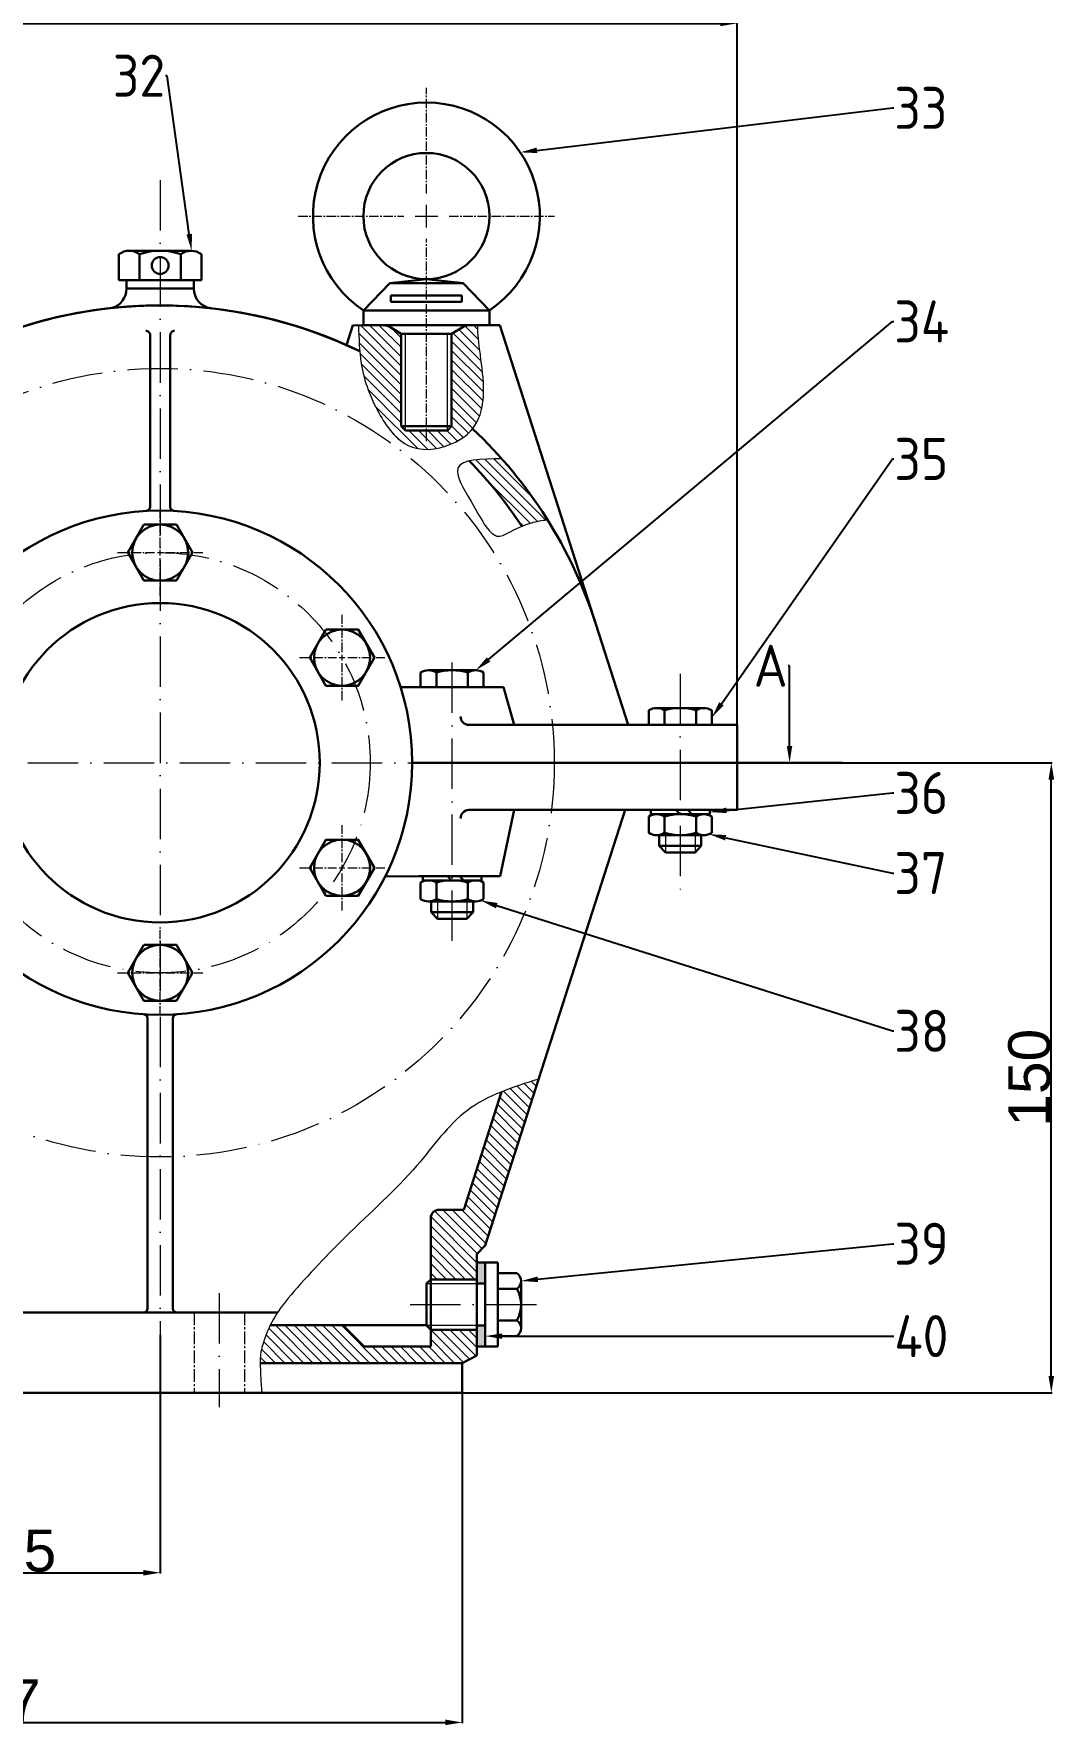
# Model space of a CAD drawing. Header units: millimetres. Extents: x -1 to 1843, y 0 to 1207.
# Drawn here: x 338.7 to 581.6, y 396.6 to 799.8 of the extents above; entities that cross this region are included whole.
import ezdxf
from ezdxf import colors
from ezdxf.entities.mleader import LeaderData, LeaderLine
from ezdxf.math import Vec2, Vec3

# ---------------------------------------------------------------- set-up
doc = ezdxf.new("R2010")
doc.units = ezdxf.units.MM
doc.linetypes.add('ACAD_ISO10W100', pattern=[18, 12, -3, 0, -3])
doc.linetypes.add('CENTER2', pattern=[1.125, 0.75, -0.125, 0.125, -0.125])
for name, color, linetype, lineweight in [('Axe', 7, 'ACAD_ISO10W100', 13), ('Axe mici', 7, 'CENTER2', 13), ('Hasuri', 7, 'Continuous', 13), ('Thick', 7, 'Continuous', 30), ('Thin', 7, 'Continuous', 13)]:
    doc.layers.add(name, color=color, linetype=linetype, lineweight=lineweight)
doc.styles.get("Standard").update_dxf_attribs({"font": 'isocp.shx'})
doc.dimstyles.get("Standard").update_dxf_attribs({"dimtxt": 1, "dimasz": 4, "dimexe": 0.18, "dimexo": 0.0625, "dimgap": 0.09, "dimtad": 1, "dimtoh": 1, "dimdec": 1, "dimzin": 0, "dimdsep": 46, "dimtxsty": 'Standard', "dimcen": 0.09, "dimadec": 0, "dimazin": 0, "dimtfac": 1, "dimtdec": 1, "dimtofl": 0, "dimtmove": 0, "dimatfit": 3, "dimfxl": 1, "dimtolj": 1, "dimtzin": 0, "dimarcsym": 1})
pattern_1 = [(135, (-192.2446, -495.1067), (-1.122532, -1.122532), [])]

# ---------------------------------------------------------------- blocks, each defined once
blk = doc.blocks.new('*U16')
at = {"layer": 'Axe', "color": 0, "linetype": 'CENTER2', "ltscale": 3, "transparency": 16777216}
for p, q in [((0, 5.4), (0, 30.5)), ((-30.5, 0), (-5.4, 0)), ((5.4, 0), (30.5, 0)), ((0, -53.58), (0, -5.4))]:
    blk.add_line(p, q, dxfattribs=at)
at = {"layer": 'Axe', "color": 0, "linetype": 'Continuous', "ltscale": 3, "transparency": 16777216}
for p, q in [((-2.7, 0), (2.7, 0)), ((0, -2.7), (0, 2.7))]:
    blk.add_line(p, q, dxfattribs=at)
blk = doc.blocks.new('*U34')
at = {"layer": 'Axe', "color": 0, "linetype": 'CENTER2', "ltscale": 3, "transparency": 16777216}
for p, q in [((0, 1.33), (0, 10.17)), ((-10.17, 0), (-1.33, 0)), ((1.33, 0), (10.17, 0)), ((0, -10.17), (0, -1.33))]:
    blk.add_line(p, q, dxfattribs=at)
at = {"layer": 'Axe', "color": 0, "linetype": 'Continuous', "ltscale": 3, "transparency": 16777216}
for p, q in [((-0.67, 0), (0.67, 0)), ((0, -0.67), (0, 0.67))]:
    blk.add_line(p, q, dxfattribs=at)
blk = doc.blocks.new('*U36')
at = {"layer": 'Axe', "color": 0, "linetype": 'CENTER2', "ltscale": 3, "transparency": 16777216}
for p, q in [((0, 1.33), (0, 10.17)), ((-10.17, 0), (-1.33, 0)), ((1.33, 0), (10.17, 0)), ((0, -10.17), (0, -1.33))]:
    blk.add_line(p, q, dxfattribs=at)
at = {"layer": 'Axe', "color": 0, "linetype": 'Continuous', "ltscale": 3, "transparency": 16777216}
for p, q in [((-0.67, 0), (0.67, 0)), ((0, -0.67), (0, 0.67))]:
    blk.add_line(p, q, dxfattribs=at)
blk = doc.blocks.new('*U38')
at = {"layer": 'Axe', "color": 0, "linetype": 'CENTER2', "ltscale": 3, "transparency": 16777216}
for p, q in [((0, 1.33), (0, 10.17)), ((-10.17, 0), (-1.33, 0)), ((1.33, 0), (10.17, 0)), ((0, -10.17), (0, -1.33))]:
    blk.add_line(p, q, dxfattribs=at)
at = {"layer": 'Axe', "color": 0, "linetype": 'Continuous', "ltscale": 3, "transparency": 16777216}
for p, q in [((-0.67, 0), (0.67, 0)), ((0, -0.67), (0, 0.67))]:
    blk.add_line(p, q, dxfattribs=at)
blk = doc.blocks.new('*U39')
at = {"layer": 'Axe', "color": 0, "linetype": 'CENTER2', "ltscale": 3, "transparency": 16777216}
for p, q in [((0, 1.33), (0, 10.17)), ((-10.17, 0), (-1.33, 0)), ((1.33, 0), (10.17, 0)), ((0, -10.17), (0, -1.33))]:
    blk.add_line(p, q, dxfattribs=at)
at = {"layer": 'Axe', "color": 0, "linetype": 'Continuous', "ltscale": 3, "transparency": 16777216}
for p, q in [((-0.67, 0), (0.67, 0)), ((0, -0.67), (0, 0.67))]:
    blk.add_line(p, q, dxfattribs=at)
blk = doc.blocks.new('*D68')
at = {"layer": 'Defpoints', "color": 0, "transparency": 16777216}
for p in [(243.76, 489.23), (368.76, 490.29), (368.76, 433.61)]:
    blk.add_point(p, dxfattribs=at)
at = {"layer": 'Thin', "color": 0, "lineweight": -2, "transparency": 16777216}
for p, q in [((243.76, 489.17), (243.76, 433.43)), ((368.76, 490.22), (368.76, 433.43)), ((247.76, 433.61), (364.76, 433.61))]:
    blk.add_line(p, q, dxfattribs=at)
at = {"layer": 'Thin', "color": 0, "transparency": 16777216}
for points in [[(247.76, 434.27), (247.76, 432.94), (243.76, 433.61)], [(364.76, 434.27), (364.76, 432.94), (368.76, 433.61)]]:
    blk.add_solid(points, dxfattribs=at)
at = {"layer": 'Thin', "color": 0, "transparency": 16777216, "insert": (306.26, 438.8), "char_height": 10, "attachment_point": 5}
blk.add_mtext('\\A1;{\\fArial|b0|i0|c0|p34;125} {\\A0;\\fArial|b0|i0|c0|p34;\\H1.00001x;%%P \\A1;\\H0.99999x;0.045}', dxfattribs=at)
blk = doc.blocks.new('*D69')
at = {"layer": 'Defpoints', "color": 0, "transparency": 16777216}
for p in [(204.98, 480.51), (440.65, 480.51), (440.65, 397.99)]:
    blk.add_point(p, dxfattribs=at)
at = {"layer": 'Thin', "color": 0, "lineweight": -2, "transparency": 16777216}
for p, q in [((204.98, 480.45), (204.98, 397.81)), ((440.65, 480.45), (440.65, 397.81)), ((208.98, 397.99), (436.65, 397.99))]:
    blk.add_line(p, q, dxfattribs=at)
at = {"layer": 'Thin', "color": 0, "transparency": 16777216}
for points in [[(208.98, 398.66), (208.98, 397.33), (204.98, 397.99)], [(436.65, 398.66), (436.65, 397.33), (440.65, 397.99)]]:
    blk.add_solid(points, dxfattribs=at)
at = {"layer": 'Thin', "color": 0, "transparency": 16777216, "insert": (322.82, 403.19), "char_height": 10, "attachment_point": 5}
blk.add_mtext('\\A1;{\\fArial|b0|i0|c0|p34;235.7}', dxfattribs=at)
blk = doc.blocks.new('*D70')
at = {"layer": 'Defpoints', "color": 0, "transparency": 16777216}
for p in [(506.08, 802.29), (146.62, 630.86), (506.08, 630.86)]:
    blk.add_point(p, dxfattribs=at)
at = {"layer": 'Thin', "color": 0, "lineweight": -2, "transparency": 16777216}
for p, q in [((146.62, 630.92), (146.62, 802.47)), ((506.08, 630.92), (506.08, 802.47)), ((150.62, 802.29), (502.08, 802.29))]:
    blk.add_line(p, q, dxfattribs=at)
at = {"layer": 'Thin', "color": 0, "transparency": 16777216}
for points in [[(150.62, 802.96), (150.62, 801.63), (146.62, 802.29)], [(502.08, 802.96), (502.08, 801.63), (506.08, 802.29)]]:
    blk.add_solid(points, dxfattribs=at)
at = {"layer": 'Thin', "color": 0, "transparency": 16777216, "insert": (326.35, 807.49), "char_height": 10, "attachment_point": 5}
blk.add_mtext('\\A1;{\\fArial|b0|i0|c0|p34;359.5}', dxfattribs=at)
blk = doc.blocks.new('*D95')
at = {"layer": 'Defpoints', "color": 0, "transparency": 16777216}
for p in [(440.26, 626.36), (580.9, 626.36), (440.65, 476.41)]:
    blk.add_point(p, dxfattribs=at)
at = {"layer": 'Thin', "color": 0, "lineweight": -2, "transparency": 16777216}
for p, q in [((440.32, 626.36), (581.08, 626.36)), ((580.9, 480.41), (580.9, 622.36)), ((440.72, 476.41), (581.08, 476.41))]:
    blk.add_line(p, q, dxfattribs=at)
at = {"layer": 'Thin', "color": 0, "transparency": 16777216}
for points in [[(580.24, 622.36), (581.57, 622.36), (580.9, 626.36)], [(580.24, 480.41), (581.57, 480.41), (580.9, 476.41)]]:
    blk.add_solid(points, dxfattribs=at)
at = {"layer": 'Thin', "color": 0, "transparency": 16777216, "insert": (575.71, 551.39), "char_height": 1, "attachment_point": 5, "rotation": 90}
blk.add_mtext('\\A1;{\\fArial|b0|i0|c0|p34;\\H10x;150}', dxfattribs=at)

msp = doc.modelspace()

# ---------------------------------------------------------------- hatches: boundary and pattern name
at = {"layer": 'Hasuri', "transparency": 33554687}
h = msp.add_hatch(dxfattribs=at)
h.set_pattern_fill('ANSI31', color=256, scale=0.5, angle=90)
h.set_pattern_definition(pattern_1)
edge = h.paths.add_edge_path()
edge.add_line((426.13, 728.45), (423.25, 730.15))
edge.add_arc((422.23, 728.43), 2, 59.4466, 90)
edge.add_line((422.23, 730.43), (422.22, 730.43))
edge.add_line((422.22, 730.43), (415.97, 730.45))
edge.add_spline(control_points=[(415.97, 730.45), (416.03, 728.38), (416.09, 726.31), (416.27, 724.26)], knot_values=[0, 0, 0, 0, 6.166873, 6.166873, 6.166873, 6.166873], degree=3, periodic=0)
edge.add_spline(control_points=[(416.27, 724.26), (416.35, 723.29), (416.97, 718.01), (420.05, 709.63), (426.25, 701.57), (430.98, 700.91), (432.13, 700.92)], knot_values=[6.166873, 6.166873, 6.166873, 6.166873, 9.09211, 22.24334, 33.069906, 36.418573, 36.418573, 36.418573, 36.418573], degree=3, periodic=0)
edge.add_line((432.13, 700.92), (432.13, 705.41))
edge.add_line((432.13, 705.41), (427.13, 705.41))
edge.add_line((427.13, 705.41), (426.13, 706.41))
edge.add_line((426.13, 706.41), (426.13, 728.45))
edge = h.paths.add_edge_path()
edge.add_spline(control_points=[(443.11, 705.82), (444.95, 708.12), (446.99, 715.04), (443.94, 728.47), (444.47, 730.45)], knot_values=[48.821929, 48.821929, 48.821929, 48.821929, 58.238783, 69.151848, 69.151848, 69.151848, 69.151848], degree=3, periodic=0)
edge.add_line((444.47, 730.45), (442.06, 730.45))
edge.add_arc((442.06, 728.45), 2, 90, 120.5534)
edge.add_line((441.05, 730.17), (438.13, 728.45))
edge.add_line((438.13, 728.45), (438.13, 706.41))
edge.add_line((438.13, 706.41), (437.13, 705.41))
edge.add_line((437.13, 705.41), (432.13, 705.41))
edge.add_line((432.13, 705.41), (432.13, 700.92))
edge.add_spline(control_points=[(432.13, 700.92), (434.52, 700.92), (438.96, 702.17), (442.05, 704.5), (443.11, 705.82)], knot_values=[36.418573, 36.418573, 36.418573, 36.418573, 43.405254, 48.821929, 48.821929, 48.821929, 48.821929], degree=3, periodic=0)
h = msp.add_hatch(dxfattribs=at)
h.set_pattern_fill('ANSI31', color=256, scale=0.5, angle=90)
h.set_pattern_definition(pattern_1)
edge = h.paths.add_edge_path()
edge.add_spline(control_points=[(450.06, 698.69), (447.2, 698.67), (444.35, 698.65), (442.33, 698.19)], knot_values=[0, 0, 0, 0, 6.330377, 6.330377, 6.330377, 6.330377], degree=3, periodic=0)
edge.add_arc((368.76, 626.36), 102.82, 33.1701, 44.3134, ccw=False)
edge.add_spline(control_points=[(454.82, 682.62), (455.64, 682.96), (457.64, 683.66), (460.32, 684.16), (460.97, 684.15)], knot_values=[36.832282, 36.832282, 36.832282, 36.832282, 38.795061, 41.056373, 41.056373, 41.056373, 41.056373], degree=3, periodic=0)
edge.add_arc((368.76, 626.36), 108.82, 32.076, 41.6562)
h = msp.add_hatch(dxfattribs=at)
h.set_pattern_fill('ANSI31', color=256, scale=0.5, angle=90)
h.set_pattern_definition(pattern_1)
edge = h.paths.add_edge_path()
edge.add_line((412.21, 492.51), (394.95, 492.51))
edge.add_spline(control_points=[(394.95, 492.51), (394.23, 491.01), (393.31, 488.61), (392.51, 485.42), (392.61, 483.51)], knot_values=[82.993132, 82.993132, 82.993132, 82.993132, 87.41241, 89.159002, 89.159002, 89.159002, 89.159002], degree=3, periodic=0)
edge.add_line((392.61, 483.51), (440.65, 483.51))
edge.add_line((440.65, 483.51), (444.16, 485.33))
edge.add_line((444.16, 485.33), (444.16, 487.41))
edge.add_line((444.16, 487.41), (444.16, 491.41))
edge.add_line((444.16, 491.41), (433.16, 491.41))
edge.add_line((433.16, 491.41), (433.16, 487.41))
edge.add_line((433.16, 487.41), (417.28, 487.41))
edge.add_line((417.28, 487.41), (412.21, 492.51))
edge = h.paths.add_edge_path()
edge.add_line((444.16, 509.41), (446.16, 511.48))
edge.add_line((446.16, 511.48), (458.88, 551.07))
edge.add_spline(control_points=[(458.88, 551.07), (457.11, 550.52), (455.34, 549.96), (453.6, 549.37)], knot_values=[0, 0, 0, 0, 5.405438, 5.405438, 5.405438, 5.405438], degree=3, periodic=0)
edge.add_spline(control_points=[(453.6, 549.37), (452.39, 548.95), (451.19, 548.51), (450.03, 548.04)], knot_values=[5.405438, 5.405438, 5.405438, 5.405438, 9.161005, 9.161005, 9.161005, 9.161005], degree=3, periodic=0)
edge.add_line((450.03, 548.04), (441.02, 520))
edge.add_line((441.02, 520), (437.08, 520))
edge.add_line((437.08, 520), (435.16, 520))
edge.add_arc((435.16, 518), 2, 90, 180)
edge.add_line((433.16, 518), (433.16, 503.41))
edge.add_line((433.16, 503.41), (444.16, 503.41))
edge.add_line((444.16, 503.41), (444.16, 507.41))
edge.add_line((444.16, 507.41), (444.16, 509.41))
h = msp.add_hatch(color=256, dxfattribs=at)
h.dxf.hatch_style = 1
h.paths.add_polyline_path([(446.16, 507.41), (444.16, 507.41), (444.16, 503.41), (444.16, 502.41), (446.16, 502.41)])
h.paths.add_polyline_path([(446.16, 492.41), (444.16, 492.41), (444.16, 491.41), (444.16, 487.41), (446.16, 487.41)])

# ---------------------------------------------------------------- linework, layer by layer
at = {"layer": 'Axe'}
for p, q in [((368.76, 764.98), (368.76, 490.29)), ((438.26, 583.94), (438.26, 652.46)), ((492.58, 647.53), (492.58, 594.35)), ((138.14, 626.36), (529.6, 626.36)), ((450.03, 548.04), (441.02, 520)), ((382.82, 500.17), (382.82, 473.01)), ((428.23, 497.41), (458.85, 497.41)), ((432.16, 492.51), (394.95, 492.51)), ((440.65, 483.51), (392.61, 483.51))]:
    msp.add_line(p, q, dxfattribs=at)
for radius in [93.82, 50]:
    msp.add_circle((368.76, 626.36), radius, dxfattribs=at)
msp.add_arc((368.76, 626.36), 102.82, 33.1701, 44.3134, dxfattribs=at)
at = {"layer": 'Axe mici', "ltscale": 4}
for p, q in [((376.82, 495.51), (376.82, 476.41)), ((388.82, 495.51), (388.82, 476.41))]:
    msp.add_line(p, q, dxfattribs=at)
at = {"layer": 'Thick'}
for p, q in [((358.95, 747.37), (358.95, 741.18)), ((363.85, 748.18), (361.4, 748.18)), ((368.76, 748.18), (363.85, 748.18)), ((363.85, 747.37), (363.85, 741.18)), ((368.76, 748.18), (376.24, 748.18)), ((373.66, 747.37), (373.66, 741.18)), ((378.57, 747.37), (378.57, 741.18)), ((360.76, 741.18), (358.95, 741.18)), ((368.76, 741.18), (360.76, 741.18)), ((360.76, 739.18), (360.76, 741.18)), ((368.76, 739.18), (360.76, 739.18)), ((368.76, 741.18), (376.76, 741.18)), ((368.76, 739.18), (376.76, 739.18)), ((376.76, 739.18), (376.76, 741.18)), ((376.76, 741.18), (378.57, 741.18)), ((413.11, 725.73), (414.63, 730.45)), ((414.63, 730.45), (422.23, 730.43)), ((417.13, 730.45), (442.7, 730.45)), ((426.13, 728.45), (423.25, 730.15)), ((432.13, 730.45), (432.13, 730.41)), ((432.13, 730.45), (432.13, 730.41)), ((438.13, 728.45), (441.05, 730.17)), ((480.16, 635.36), (449.63, 730.45)), ((366.36, 687.27), (366.36, 728.13)), ((371.16, 687.27), (371.16, 728.13)), ((432.13, 728.45), (426.13, 728.45)), ((426.13, 706.41), (426.13, 728.45)), ((432.13, 728.45), (438.13, 728.45)), ((438.13, 706.41), (438.13, 728.45)), ((427.13, 705.41), (426.13, 706.41)), ((426.13, 706.41), (432.13, 706.41)), ((438.13, 706.41), (432.13, 706.41)), ((437.13, 705.41), (438.13, 706.41)), ((432.13, 705.41), (427.13, 705.41)), ((432.13, 705.41), (437.13, 705.41)), ((430.76, 647.83), (430.76, 644.36)), ((438.26, 648.36), (432.63, 648.36)), ((434.51, 647.83), (434.51, 644.36)), ((438.26, 648.36), (443.88, 648.36)), ((442.01, 647.83), (442.01, 644.36)), ((445.76, 647.83), (445.76, 644.36)), ((425.99, 644.36), (438.26, 644.36)), ((450.52, 644.36), (438.26, 644.36)), ((450.52, 644.36), (453.03, 635.36)), ((440.26, 637.36), (440.26, 637.36)), ((485.08, 638.83), (485.08, 635.36)), ((492.58, 639.36), (486.95, 639.36)), ((488.83, 638.83), (488.83, 635.36)), ((492.58, 639.36), (498.2, 639.36)), ((496.33, 638.83), (496.33, 635.36)), ((500.08, 638.83), (500.08, 635.36)), ((506.08, 635.36), (442.26, 635.36)), ((506.08, 626.36), (506.08, 635.36)), ((440.26, 626.36), (428.76, 626.36)), ((440.83, 626.36), (440.26, 626.36)), ((440.83, 626.36), (506.08, 626.36)), ((506.08, 626.36), (506.08, 615.11)), ((506.08, 626.36), (531.08, 626.36)), ((440.26, 613.11), (440.26, 613.11)), ((442.26, 615.11), (453.03, 615.11)), ((479.44, 615.11), (446.16, 511.48)), ((449.71, 599.36), (453.03, 615.11)), ((506.08, 615.11), (453.03, 615.11)), ((485.08, 613.58), (485.08, 609.64)), ((485.58, 615.11), (485.58, 614.11)), ((485.58, 614.11), (492.58, 614.11)), ((492.58, 614.11), (486.95, 614.11)), ((488.83, 613.58), (488.83, 609.64)), ((491.48, 615.11), (492.47, 614.11)), ((499.58, 614.11), (492.58, 614.11)), ((492.58, 614.11), (498.2, 614.11)), ((494.36, 615.11), (495.34, 614.11)), ((496.33, 613.58), (496.33, 609.64)), ((499.58, 615.11), (499.58, 614.11)), ((500.08, 613.58), (500.08, 609.64)), ((486.95, 609.11), (492.58, 609.11)), ((492.58, 609.11), (486.95, 609.11)), ((487.58, 609.11), (487.58, 606.56)), ((498.2, 609.11), (492.58, 609.11)), ((492.58, 609.11), (498.2, 609.11)), ((497.58, 609.11), (497.58, 606.56)), ((487.58, 606.56), (497.58, 606.56)), ((487.58, 606.56), (489.08, 604.96)), ((489.08, 604.96), (496.08, 604.96)), ((496.08, 604.96), (497.58, 606.56)), ((438.26, 599.36), (422.3, 599.29)), ((430.26, 599.36), (446.26, 599.36)), ((430.76, 597.83), (430.76, 593.89)), ((431.26, 599.36), (431.26, 598.36)), ((431.26, 598.36), (438.26, 598.36)), ((438.26, 598.36), (432.63, 598.36)), ((434.51, 597.83), (434.51, 593.89)), ((437.16, 599.36), (438.14, 598.36)), ((438.26, 599.36), (449.71, 599.36)), ((445.26, 598.36), (438.26, 598.36)), ((438.26, 598.36), (443.88, 598.36)), ((440.04, 599.36), (441.02, 598.36)), ((442.01, 597.83), (442.01, 593.89)), ((445.26, 599.36), (445.26, 598.36)), ((445.76, 597.83), (445.76, 593.89)), ((432.63, 593.36), (438.26, 593.36)), ((438.26, 593.36), (432.63, 593.36)), ((433.26, 593.36), (433.26, 590.81)), ((443.88, 593.36), (438.26, 593.36)), ((438.26, 593.36), (443.88, 593.36)), ((443.26, 593.36), (443.26, 590.81)), ((433.26, 590.81), (443.26, 590.81)), ((433.26, 590.81), (434.76, 589.21)), ((434.76, 589.21), (441.76, 589.21)), ((441.76, 589.21), (443.26, 590.81)), ((365.76, 565.49), (365.76, 496.51)), ((371.76, 565.49), (371.76, 496.51)), ((441.02, 520), (450.03, 548.04)), ((433.16, 518), (433.16, 503.41)), ((437.08, 520), (435.16, 520)), ((441.02, 520), (437.08, 520)), ((444.16, 509.41), (446.16, 511.48)), ((444.16, 507.41), (444.16, 509.41)), ((444.16, 503.41), (444.16, 507.41)), ((444.16, 507.41), (446.16, 507.41)), ((446.16, 507.41), (449.16, 507.41)), ((446.16, 492.41), (446.16, 507.41)), ((449.16, 507.41), (449.16, 487.41)), ((453.66, 504.91), (449.16, 504.91)), ((432.16, 502.41), (433.16, 503.41)), ((432.16, 492.41), (432.16, 502.41)), ((432.16, 502.41), (432.16, 502.41)), ((433.16, 503.41), (444.16, 503.41)), ((433.16, 503.41), (433.16, 491.41)), ((444.16, 502.41), (444.16, 503.41)), ((444.16, 502.41), (444.16, 492.41)), ((444.16, 502.41), (446.16, 502.41)), ((453.66, 501.16), (449.16, 501.16)), ((454.66, 497.41), (454.66, 503.03)), ((454.66, 497.41), (454.66, 491.78)), ((396.67, 495.51), (204.98, 495.51)), ((364.76, 495.51), (362.93, 495.51)), ((372.76, 495.51), (375.21, 495.51)), ((382.82, 495.51), (388.82, 495.51)), ((394.95, 492.51), (432.16, 492.51)), ((417.28, 487.41), (412.21, 492.51)), ((432.16, 492.41), (432.16, 492.41)), ((432.16, 492.41), (433.16, 491.41)), ((444.16, 491.41), (444.16, 492.41)), ((446.16, 492.41), (444.16, 492.41)), ((446.16, 487.41), (446.16, 492.41)), ((453.66, 493.66), (449.16, 493.66)), ((433.16, 491.41), (444.16, 491.41)), ((433.16, 491.41), (433.16, 487.41)), ((444.16, 491.41), (444.16, 487.41)), ((453.66, 489.91), (449.16, 489.91)), ((433.16, 487.41), (417.28, 487.41)), ((440.65, 483.51), (444.16, 485.33)), ((444.16, 487.41), (446.16, 487.41)), ((444.16, 485.33), (444.16, 487.41)), ((449.16, 487.41), (446.16, 487.41)), ((392.61, 483.51), (440.65, 483.51)), ((440.66, 483.41), (440.65, 483.51)), ((440.65, 476.41), (440.66, 483.41)), ((440.65, 480.51), (440.65, 480.51)), ((440.65, 476.41), (204.98, 476.41))]:
    msp.add_line(p, q, dxfattribs=at)
at = {"layer": 'Thick', "linetype": 'ByBlock'}
for p, q in [((417.13, 734), (423.41, 740.45)), ((423.41, 740.45), (432.13, 741.45)), ((423.41, 740.45), (440.85, 740.45)), ((440.85, 740.45), (432.13, 741.45)), ((440.85, 740.45), (447.13, 734)), ((417.13, 730.45), (417.13, 734)), ((417.13, 734), (447.13, 734)), ((432.13, 737.53), (423.66, 737.53)), ((423.66, 737.53), (423.66, 736.03)), ((423.66, 736.03), (432.13, 736.03)), ((432.13, 737.53), (440.6, 737.53)), ((440.6, 736.03), (432.13, 736.03)), ((440.6, 737.53), (440.6, 736.03)), ((447.13, 730.45), (447.13, 734)), ((442.06, 730.45), (449.63, 730.45))]:
    msp.add_line(p, q, dxfattribs=at)
at = {"layer": 'Thick'}
for points in [[(364.9, 683.04), (361.05, 676.36), (364.9, 669.69), (372.61, 669.69), (376.46, 676.36), (372.61, 683.04)], [(408.2, 658.04), (404.35, 651.36), (408.2, 644.69), (415.91, 644.69), (419.76, 651.36), (415.91, 658.04)], [(408.2, 594.69), (404.35, 601.36), (408.2, 608.04), (415.91, 608.04), (419.76, 601.36), (415.91, 594.69)], [(364.9, 583.04), (361.05, 576.36), (364.9, 569.69), (372.61, 569.69), (376.46, 576.36), (372.61, 583.04)]]:
    msp.add_lwpolyline(points, close=True, dxfattribs=at)
at = {"layer": 'Thick', "linetype": 'ByBlock'}
msp.add_circle((432.13, 756.45), 15, dxfattribs=at)
at = {"layer": 'Thick'}
for centre, radius in [((368.76, 744.68), 2), ((368.76, 626.36), 60), ((368.76, 676.36), 6.67), ((368.76, 626.36), 38), ((412.06, 651.36), 6.67), ((412.06, 601.36), 6.67), ((368.76, 576.36), 6.67)]:
    msp.add_circle(centre, radius, dxfattribs=at)
at = {"layer": 'Thick', "linetype": 'ByBlock'}
msp.add_arc((432.13, 756.45), 27, 303.749, 236.251, dxfattribs=at)
at = {"layer": 'Thick'}
for centre, radius, start, end in [((361.4, 744.07), 4.12, 53.4172, 126.5828), ((368.76, 733.01), 15.18, 71.1447, 108.8553), ((376.11, 744.09), 4.09, 53.1777, 126.8223), ((355.95, 739.18), 4.81, 286.8925, 0), ((381.47, 739.18), 4.72, 180, 261.9168), ((368.76, 626.36), 108.82, 64.1118, 109.8734), ((368.76, 626.36), 108.82, 64.1118, 108.8805), ((368.76, 626.36), 108.82, 64.1118, 104.3717), ((422.23, 728.43), 2, 59.4466, 89.8495), ((442.06, 728.45), 2, 90, 120.5534), ((365.36, 728.13), 1, 0, 91.9136), ((372.16, 728.13), 1, 88.0864, 180), ((368.76, 626.36), 108.82, 17.7999, 46.902), ((368.76, 626.36), 108.82, 17.7999, 46.902), ((368.76, 626.36), 108.82, 17.7999, 46.902), ((368.76, 626.36), 102.82, 33.1701, 44.3134), ((365.36, 687.27), 1, 273.1952, 0), ((372.16, 687.27), 1, 180, 266.8048), ((432.63, 644.77), 3.59, 58.5561, 121.4439), ((438.26, 634.78), 13.59, 73.9765, 106.0235), ((443.88, 644.77), 3.59, 58.5561, 121.4439), ((442.26, 637.36), 2, 180, 270), ((486.95, 635.77), 3.59, 58.5561, 121.4439), ((492.58, 625.78), 13.59, 73.9765, 106.0235), ((498.2, 635.77), 3.59, 58.5561, 121.4439), ((442.26, 613.11), 2, 90, 180), ((486.95, 610.52), 3.59, 58.5561, 121.4439), ((492.58, 600.53), 13.59, 73.9765, 106.0235), ((498.2, 610.52), 3.59, 58.5561, 121.4439), ((486.95, 612.71), 3.59, 238.5561, 301.4439), ((492.58, 622.7), 13.59, 253.9765, 286.0235), ((498.2, 612.71), 3.59, 238.5561, 301.4439), ((432.63, 594.77), 3.59, 58.5561, 121.4439), ((438.26, 584.78), 13.59, 73.9765, 106.0235), ((443.88, 594.77), 3.59, 58.5561, 121.4439), ((432.63, 596.96), 3.59, 238.5561, 301.4439), ((438.26, 606.95), 13.59, 253.9765, 286.0235), ((443.88, 596.96), 3.59, 238.5561, 301.4439), ((364.76, 565.49), 1, 0, 86.2402), ((372.76, 565.49), 1, 93.7598, 180), ((435.16, 518), 2, 90, 180), ((452.41, 503.03), 2.26, 303.855, 56.145), ((447.13, 497.41), 7.53, 330.1372, 29.8628), ((364.76, 496.51), 1, 270, 0), ((372.76, 496.51), 1, 180, 270), ((452.41, 491.78), 2.26, 303.855, 56.145)]:
    msp.add_arc(centre, radius, start, end, dxfattribs=at)
at = {"layer": 'Thin'}
for p, q in [((427.13, 705.41), (427.13, 728.45)), ((437.13, 705.41), (437.13, 728.45)), ((489.08, 609.11), (489.08, 604.96)), ((496.08, 609.11), (496.08, 604.96)), ((434.76, 593.36), (434.76, 589.21)), ((441.76, 593.36), (441.76, 589.21)), ((432.16, 502.41), (444.16, 502.41)), ((444.16, 492.41), (432.16, 492.41))]:
    msp.add_line(p, q, dxfattribs=at)
for points, knots in [([(415.97, 730.45), (416.06, 727.39), (416.27, 719.93), (420.05, 709.63), (427.83, 699.51), (441.76, 702.25), (447.8, 711.46), (443.94, 728.47), (444.47, 730.45)], [0, 0, 0, 0, 9.09211, 22.24334, 33.069906, 43.405254, 58.238783, 69.151848, 69.151848, 69.151848, 69.151848]), ([(450.06, 698.69), (445.25, 698.66), (436.57, 698.6), (443.27, 687.97), (448.75, 677.24), (452.98, 682.81), (460.32, 684.16), (460.97, 684.15)], [0, 0, 0, 0, 10.655746, 19.227411, 29.490677, 38.795061, 41.056373, 41.056373, 41.056373, 41.056373]), ([(458.88, 551.07), (452.8, 549.17), (440.91, 545.44), (429.2, 528.42), (415.16, 516.27), (399.28, 499.53), (394.15, 492.23), (392.32, 484.66), (392.93, 476.41)], [0, 0, 0, 0, 18.557813, 36.309456, 59.482313, 75.63131, 87.41241, 89.889181, 89.889181, 89.889181, 89.889181])]:
    msp.add_open_spline(points, degree=3, knots=knots, dxfattribs=at)

# ---------------------------------------------------------------- block references
at = {"layer": 'Axe', "linetype": 'CENTER2', "ltscale": 3}
for name, p in [('*U16', (432.13, 756.45)), ('*U38', (368.76, 676.36)), ('*U34', (412.06, 651.36)), ('*U36', (412.06, 601.36)), ('*U39', (368.76, 576.36))]:
    msp.add_blockref(name, p, dxfattribs=at)

# ---------------------------------------------------------------- dimensions: what is measured, and where the dimension line sits
at = {"layer": 'Thin'}
for base, p1, p2, text, picture, middle in [((506.08, 802.29), (146.62, 630.86), (506.08, 630.86), '{\\fArial|b0|i0|c0|p34;<>}', '*D70', (326.35, 807.49)), ((368.76, 433.61), (243.76, 489.23), (368.76, 490.29), '{\\fArial|b0|i0|c0|p34;125} {\\A0;\\fArial|b0|i0|c0|p34;\\H1.00001x;%%P \\A1;\\H0.99999x;0.045}', '*D68', (306.26, 438.8)), ((440.65, 397.99), (204.98, 480.51), (440.65, 480.51), '{\\fArial|b0|i0|c0|p34;<>}', '*D69', (322.82, 403.19))]:
    dim = msp.add_linear_dim(base=base, p1=p1, p2=p2, text=text, dimstyle='Standard', override={"dimtxt": 10}, dxfattribs=at)
    dim.commit()
    dim.dimension.update_dxf_attribs({"geometry": picture, "text_midpoint": middle})
dim = msp.add_linear_dim(base=(580.9, 626.36), p1=(440.65, 476.41), p2=(440.26, 626.36), angle=90, text='{\\fArial|b0|i0|c0|p34;\\H10x;150}', dimstyle='Standard', dxfattribs=at)
dim.commit()
dim.dimension.update_dxf_attribs({"geometry": '*D95', "text_midpoint": (575.71, 551.39)})

# ---------------------------------------------------------------- leaders
at = {"layer": 'Thick'}
ml = msp.add_multileader_mtext('Standard', dxfattribs=at)
ml.set_content('A', color=256)
ml.set_leader_properties()
ml.build(insert=Vec2(0, 0))
ml.multileader.update_dxf_attribs({"dogleg_length": 0.36})
ctx = ml.context
ctx.base_point, ctx.char_height, ctx.landing_gap_size, ctx.plane_origin = Vec3(512.04, 649.44), 10, 0.09, Vec3(518.58, 626.36)
ctx.text_align_type = 2
notes = []
notes.append((ctx, [(0, (1, 1, 0), (518.58, 649.44), (-1, 0), 0.36, [(0, [(518.58, 626.36)], 0, [])])]))
ctx.mtext.insert, ctx.mtext.alignment, ctx.mtext.flow_direction = Vec3(518.13, 654.44), 3, 5
at = {"layer": 'Thin'}
ml = msp.add_multileader_mtext('Standard', dxfattribs=at)
ml.set_content('32', color=256)
ml.set_leader_properties()
ml.build(insert=Vec2(0, 0))
ml.multileader.update_dxf_attribs({"dogleg_length": 0.36})
ctx = ml.context
ctx.base_point, ctx.char_height, ctx.landing_gap_size, ctx.plane_origin = Vec3(358.25, 789.84), 10, 0.09, Vec3(376.24, 748.18)
ctx.text_align_type = 2
notes.append((ctx, [(0, (1, 1, 0), (370.39, 789.84), (-1, 0), 0.36, [(0, [(376.24, 748.18)], 0, [])])]))
ctx.mtext.insert, ctx.mtext.width, ctx.mtext.alignment, ctx.mtext.flow_direction = Vec3(369.94, 794.84), 10.4294, 3, 5
ml = msp.add_multileader_mtext('Standard', dxfattribs=at)
ml.set_content('33', color=256)
ml.set_leader_properties()
ml.build(insert=Vec2(0, 0))
ml.multileader.update_dxf_attribs({"dogleg_length": 0.36})
ctx = ml.context
ctx.base_point, ctx.char_height, ctx.landing_gap_size, ctx.plane_origin = Vec3(543.43, 782.17), 10, 0.09, Vec3(454.48, 771.61)
notes.append((ctx, [(0, (1, 1, 0), (543.07, 782.17), (1, 0), 0.36, [(0, [(454.48, 771.61)], 0, [])])]))
ctx.mtext.insert, ctx.mtext.flow_direction = Vec3(543.52, 787.17), 5
ml = msp.add_multileader_mtext('Standard', dxfattribs=at)
ml.set_content('34', color=256)
ml.set_leader_properties()
ml.build(insert=Vec2(0, 0))
ml.multileader.update_dxf_attribs({"dogleg_length": 0.36})
ctx = ml.context
ctx.base_point, ctx.char_height, ctx.landing_gap_size, ctx.plane_origin = Vec3(543.43, 731.35), 10, 0.09, Vec3(443.88, 648.36)
notes.append((ctx, [(0, (1, 1, 0), (543.07, 731.35), (1, 0), 0.36, [(0, [(443.88, 648.36)], 0, [])])]))
ctx.mtext.insert, ctx.mtext.flow_direction = Vec3(543.52, 736.35), 5
ml = msp.add_multileader_mtext('Standard', dxfattribs=at)
ml.set_content('35', color=256)
ml.set_leader_properties()
ml.build(insert=Vec2(0, 0))
ml.multileader.update_dxf_attribs({"dogleg_length": 0.36})
ctx = ml.context
ctx.base_point, ctx.char_height, ctx.landing_gap_size, ctx.plane_origin = Vec3(543.43, 698.64), 10, 0.09, Vec3(500.08, 637.1)
notes.append((ctx, [(0, (1, 1, 0), (543.07, 698.64), (1, 0), 0.36, [(0, [(500.08, 637.1)], 0, [])])]))
ctx.mtext.insert, ctx.mtext.flow_direction = Vec3(543.52, 703.64), 5
ml = msp.add_multileader_mtext('Standard', dxfattribs=at)
ml.set_content('36', color=256)
ml.set_leader_properties()
ml.build(insert=Vec2(0, 0))
ml.multileader.update_dxf_attribs({"dogleg_length": 0.36})
ctx = ml.context
ctx.base_point, ctx.char_height, ctx.landing_gap_size, ctx.plane_origin = Vec3(543.43, 619.16), 10, 0.09, Vec3(499.58, 614.61)
notes.append((ctx, [(0, (1, 1, 0), (543.07, 619.16), (1, 0), 0.36, [(0, [(499.58, 614.61)], 0, [])])]))
ctx.mtext.insert, ctx.mtext.flow_direction = Vec3(543.52, 624.16), 5
ml = msp.add_multileader_mtext('Standard', dxfattribs=at)
ml.set_content('37', color=256)
ml.set_leader_properties()
ml.build(insert=Vec2(0, 0))
ml.multileader.update_dxf_attribs({"dogleg_length": 0.36})
ctx = ml.context
ctx.base_point, ctx.char_height, ctx.landing_gap_size, ctx.plane_origin = Vec3(543.43, 600.09), 10, 0.09, Vec3(499.47, 609.34)
notes.append((ctx, [(0, (1, 1, 0), (543.07, 600.09), (1, 0), 0.36, [(0, [(499.47, 609.34)], 0, [])])]))
ctx.mtext.insert, ctx.mtext.flow_direction = Vec3(543.52, 605.09), 5
ml = msp.add_multileader_mtext('Standard', dxfattribs=at)
ml.set_content('38', color=256)
ml.set_leader_properties()
ml.build(insert=Vec2(0, 0))
ml.multileader.update_dxf_attribs({"dogleg_length": 0.36})
ctx = ml.context
ctx.base_point, ctx.char_height, ctx.landing_gap_size, ctx.plane_origin = Vec3(543.43, 562.53), 10, 0.09, Vec3(445.07, 593.56)
notes.append((ctx, [(0, (1, 1, 0), (543.07, 562.53), (1, 0), 0.36, [(0, [(445.07, 593.56)], 0, [])])]))
ctx.mtext.insert, ctx.mtext.flow_direction = Vec3(543.52, 567.53), 5
ml = msp.add_multileader_mtext('Standard', dxfattribs=at)
ml.set_content('39', color=256)
ml.set_leader_properties()
ml.build(insert=Vec2(0, 0))
ml.multileader.update_dxf_attribs({"dogleg_length": 0.36})
ctx = ml.context
ctx.base_point, ctx.char_height, ctx.landing_gap_size, ctx.plane_origin = Vec3(543.43, 511.89), 10, 0.09, Vec3(454.66, 503.03)
notes.append((ctx, [(0, (1, 1, 0), (543.07, 511.89), (1, 0), 0.36, [(0, [(454.66, 503.03)], 0, [])])]))
ctx.mtext.insert, ctx.mtext.flow_direction = Vec3(543.52, 516.89), 5
ml = msp.add_multileader_mtext('Standard', dxfattribs=at)
ml.set_content('40', color=256)
ml.set_leader_properties()
ml.build(insert=Vec2(0, 0))
ml.multileader.update_dxf_attribs({"dogleg_length": 0.36})
ctx = ml.context
ctx.base_point, ctx.char_height, ctx.landing_gap_size, ctx.plane_origin = Vec3(543.43, 489.91), 10, 0.09, Vec3(446.16, 489.91)
notes.append((ctx, [(0, (1, 1, 0), (543.07, 489.91), (1, 0), 0.36, [(0, [(446.16, 489.91)], 0, [])])]))
ctx.mtext.insert, ctx.mtext.flow_direction = Vec3(543.52, 494.91), 5
for ctx, leaders in notes:
    for number, flags, end, landing, length, lines in leaders:
        leader = LeaderData()
        leader.index, (leader.has_last_leader_line, leader.has_dogleg_vector, leader.attachment_direction) = number, flags
        leader.last_leader_point, leader.dogleg_vector, leader.dogleg_length = Vec3(end), Vec3(landing), length
        for number, points, colour, breaks in lines:
            line = LeaderLine()
            line.index, line.vertices, line.color, line.breaks = number, Vec3.list(points), colors.encode_raw_color(colour), breaks
            leader.lines.append(line)
        ctx.leaders.append(leader)

doc.saveas('drawing.dxf')
